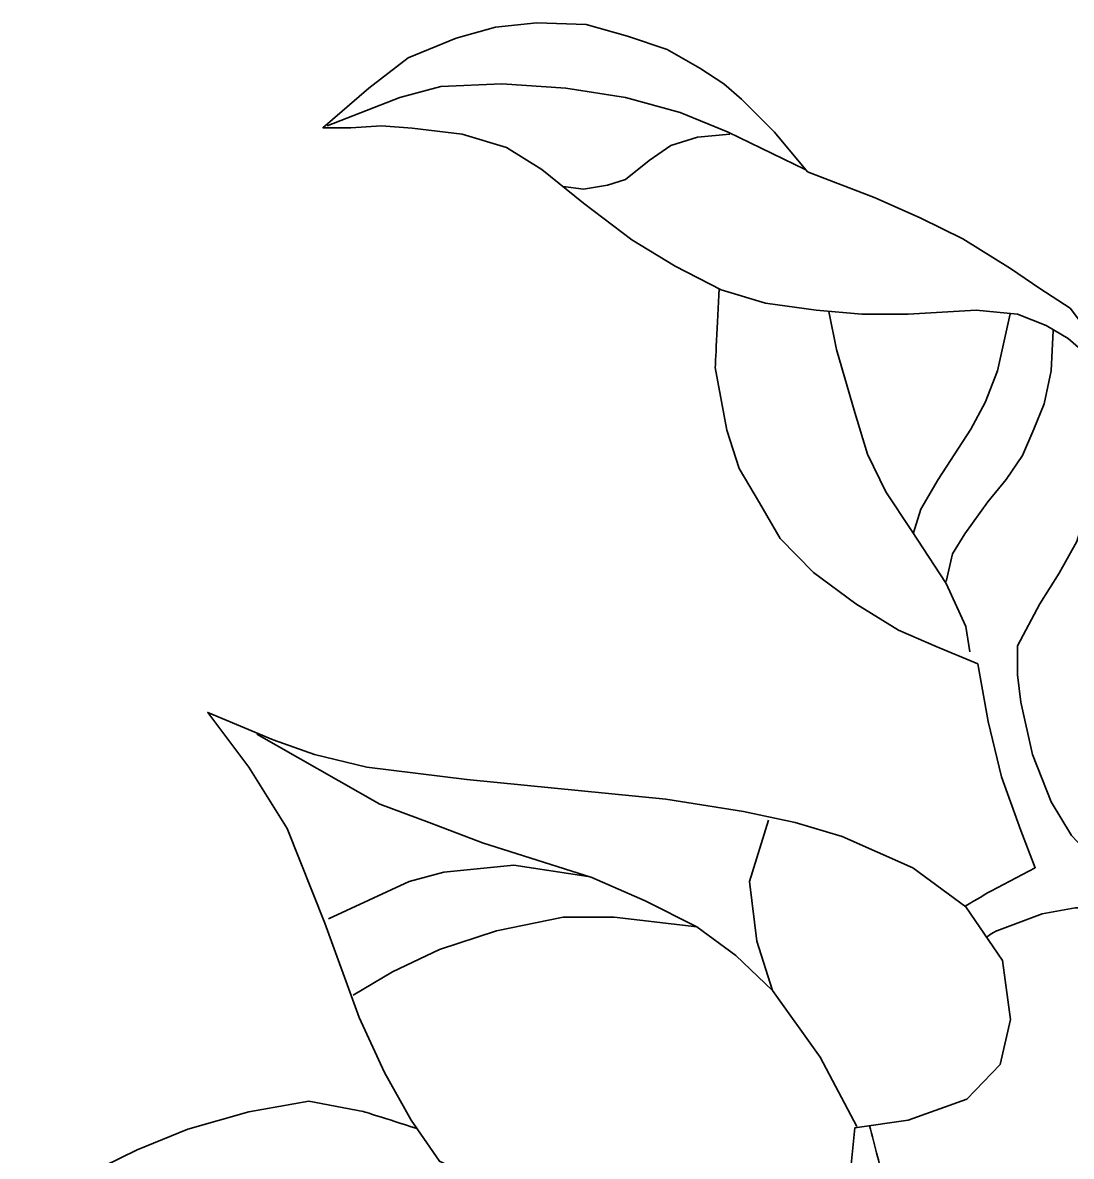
# Model space of a CAD drawing. Header units: millimetres. Extents: x -283 to 280, y -175 to 201.
# Drawn here: x -197.1 to -76.3, y 68.1 to 198.7 of the extents above; entities that cross this region are included whole.
import ezdxf

# ---------------------------------------------------------------- set-up
doc = ezdxf.new("R2010")
doc.units = ezdxf.units.MM
doc.layers.add('ceco.net 299', color=7, linetype='Continuous')

msp = doc.modelspace()

# ---------------------------------------------------------------- linework, layer by layer
at = {"layer": 'ceco.net 299', "color": 93, "lineweight": 35}
for points, knots in [([(-73.17, 156.62), (-73.17, 156.62), (-73.96, 159.65), (-73.96, 159.65), (-73.96, 159.65), (-73.96, 159.65), (-75.16, 161.08), (-75.16, 161.08), (-75.16, 161.08), (-75.16, 161.08), (-76.64, 162.34), (-76.64, 162.34), (-76.64, 162.34), (-76.64, 162.34), (-79.16, 163.83), (-79.16, 163.83), (-79.16, 163.83), (-79.16, 163.83), (-82.47, 165.14), (-82.47, 165.14), (-82.47, 165.14), (-82.47, 165.14), (-87.22, 165.6), (-87.22, 165.6), (-87.22, 165.6), (-87.22, 165.6), (-95.05, 165.14), (-95.05, 165.14), (-95.05, 165.14), (-95.05, 165.14), (-100.42, 165.14), (-100.42, 165.14), (-100.42, 165.14), (-100.42, 165.14), (-105.68, 165.6), (-105.68, 165.6), (-105.68, 165.6), (-105.68, 165.6), (-111.51, 166.4), (-111.51, 166.4), (-111.51, 166.4), (-111.51, 166.4), (-116.59, 167.94), (-116.59, 167.94), (-116.59, 167.94), (-116.59, 167.94), (-121.91, 170.68), (-121.91, 170.68), (-121.91, 170.68), (-121.91, 170.68), (-126.88, 173.71), (-126.88, 173.71), (-126.88, 173.71), (-126.88, 173.71), (-132.48, 177.94), (-132.48, 177.94), (-132.48, 177.94), (-132.48, 177.94), (-137.28, 181.83), (-137.28, 181.83), (-137.28, 181.83), (-137.28, 181.83), (-141.34, 184.34), (-141.34, 184.34), (-141.34, 184.34), (-141.34, 184.34), (-146.42, 185.89), (-146.42, 185.89), (-146.42, 185.89), (-146.42, 185.89), (-152.2, 186.57), (-152.2, 186.57), (-152.2, 186.57), (-152.2, 186.57), (-155.74, 186.86), (-155.74, 186.86), (-155.74, 186.86), (-155.74, 186.86), (-159.28, 186.63), (-159.28, 186.63), (-159.28, 186.63), (-159.28, 186.63), (-162.48, 186.63), (-162.48, 186.63), (-162.48, 186.63), (-162.48, 186.63), (-157.17, 191.2), (-157.17, 191.2), (-157.17, 191.2), (-157.17, 191.2), (-152.65, 194.69), (-152.65, 194.69), (-152.65, 194.69), (-152.65, 194.69), (-147.11, 196.97), (-147.11, 196.97), (-147.11, 196.97), (-147.11, 196.97), (-142.6, 198.23), (-142.6, 198.23), (-142.6, 198.23), (-142.6, 198.23), (-137.85, 198.74), (-137.85, 198.74), (-137.85, 198.74), (-137.85, 198.74), (-132.14, 198.52), (-132.14, 198.52), (-132.14, 198.52), (-132.14, 198.52), (-127.39, 197.2), (-127.39, 197.2), (-127.39, 197.2), (-127.39, 197.2), (-122.82, 195.66), (-122.82, 195.66), (-122.82, 195.66), (-122.82, 195.66), (-119.05, 193.49), (-119.05, 193.49), (-119.05, 193.49), (-119.05, 193.49), (-116.31, 191.71), (-116.31, 191.71), (-116.31, 191.71), (-116.31, 191.71), (-114.25, 189.94), (-114.25, 189.94), (-114.25, 189.94), (-114.25, 189.94), (-110.48, 186.11), (-110.48, 186.11), (-110.48, 186.11), (-110.48, 186.11), (-106.65, 181.54), (-106.65, 181.54), (-106.65, 181.54), (-106.65, 181.54), (-98.88, 178.57), (-98.88, 178.57), (-98.88, 178.57), (-98.88, 178.57), (-93.62, 176.23), (-93.62, 176.23), (-93.62, 176.23), (-93.62, 176.23), (-88.76, 173.83), (-88.76, 173.83), (-88.76, 173.83), (-88.76, 173.83), (-83.27, 170.4), (-83.27, 170.4), (-83.27, 170.4), (-83.27, 170.4), (-79.9, 168.11), (-79.9, 168.11), (-79.9, 168.11), (-79.9, 168.11), (-76.42, 165.83), (-76.42, 165.83), (-76.42, 165.83), (-76.42, 165.83), (-74.36, 163.14), (-74.36, 163.14), (-74.36, 163.14), (-74.36, 163.14), (-73.22, 160.51), (-73.22, 160.51), (-73.22, 160.51), (-73.22, 160.51), (-72.87, 158.34), (-72.87, 158.34), (-72.87, 158.34), (-72.87, 158.34), (-73.17, 156.62), (-73.17, 156.62), (-73.17, 156.62), (-73.17, 156.62), (-73.17, 156.62), (-73.17, 156.62)], [0, 0, 0, 0, 0.022222, 0.022222, 0.022222, 0.022222, 0.044444, 0.044444, 0.044444, 0.044444, 0.066667, 0.066667, 0.066667, 0.066667, 0.088889, 0.088889, 0.088889, 0.088889, 0.111111, 0.111111, 0.111111, 0.111111, 0.133333, 0.133333, 0.133333, 0.133333, 0.155556, 0.155556, 0.155556, 0.155556, 0.177778, 0.177778, 0.177778, 0.177778, 0.2, 0.2, 0.2, 0.2, 0.222222, 0.222222, 0.222222, 0.222222, 0.244444, 0.244444, 0.244444, 0.244444, 0.266667, 0.266667, 0.266667, 0.266667, 0.288889, 0.288889, 0.288889, 0.288889, 0.311111, 0.311111, 0.311111, 0.311111, 0.333333, 0.333333, 0.333333, 0.333333, 0.355556, 0.355556, 0.355556, 0.355556, 0.377778, 0.377778, 0.377778, 0.377778, 0.4, 0.4, 0.4, 0.4, 0.422222, 0.422222, 0.422222, 0.422222, 0.444444, 0.444444, 0.444444, 0.444444, 0.466667, 0.466667, 0.466667, 0.466667, 0.488889, 0.488889, 0.488889, 0.488889, 0.511111, 0.511111, 0.511111, 0.511111, 0.533333, 0.533333, 0.533333, 0.533333, 0.555556, 0.555556, 0.555556, 0.555556, 0.577778, 0.577778, 0.577778, 0.577778, 0.6, 0.6, 0.6, 0.6, 0.622222, 0.622222, 0.622222, 0.622222, 0.644444, 0.644444, 0.644444, 0.644444, 0.666667, 0.666667, 0.666667, 0.666667, 0.688889, 0.688889, 0.688889, 0.688889, 0.711111, 0.711111, 0.711111, 0.711111, 0.733333, 0.733333, 0.733333, 0.733333, 0.755556, 0.755556, 0.755556, 0.755556, 0.777778, 0.777778, 0.777778, 0.777778, 0.8, 0.8, 0.8, 0.8, 0.822222, 0.822222, 0.822222, 0.822222, 0.844444, 0.844444, 0.844444, 0.844444, 0.866667, 0.866667, 0.866667, 0.866667, 0.888889, 0.888889, 0.888889, 0.888889, 0.911111, 0.911111, 0.911111, 0.911111, 0.933333, 0.933333, 0.933333, 0.933333, 0.955556, 0.955556, 0.955556, 0.955556, 0.977778, 0.977778, 0.977778, 0.977778, 1, 1, 1, 1]), ([(-106.93, 181.83), (-106.93, 181.83), (-115.79, 186.11), (-115.79, 186.11), (-115.79, 186.11), (-115.79, 186.11), (-121.34, 188.4), (-121.34, 188.4), (-121.34, 188.4), (-121.34, 188.4), (-127.62, 190.11), (-127.62, 190.11), (-127.62, 190.11), (-127.62, 190.11), (-134.48, 191.2), (-134.48, 191.2), (-134.48, 191.2), (-134.48, 191.2), (-141.85, 191.71), (-141.85, 191.71), (-141.85, 191.71), (-141.85, 191.71), (-148.88, 191.37), (-148.88, 191.37), (-148.88, 191.37), (-148.88, 191.37), (-153.63, 190.11), (-153.63, 190.11), (-153.63, 190.11), (-153.63, 190.11), (-161.97, 186.86), (-161.97, 186.86)], [0, 0, 0, 0, 0.125, 0.125, 0.125, 0.125, 0.25, 0.25, 0.25, 0.25, 0.375, 0.375, 0.375, 0.375, 0.5, 0.5, 0.5, 0.5, 0.625, 0.625, 0.625, 0.625, 0.75, 0.75, 0.75, 0.75, 0.875, 0.875, 0.875, 0.875, 1, 1, 1, 1]), ([(-115.62, 185.89), (-115.62, 185.89), (-119.34, 185.54), (-119.34, 185.54), (-119.34, 185.54), (-119.34, 185.54), (-122.42, 184.57), (-122.42, 184.57), (-122.42, 184.57), (-122.42, 184.57), (-124.88, 182.86), (-124.88, 182.86), (-124.88, 182.86), (-124.88, 182.86), (-127.62, 180.68), (-127.62, 180.68), (-127.62, 180.68), (-127.62, 180.68), (-129.68, 180), (-129.68, 180), (-129.68, 180), (-129.68, 180), (-132.48, 179.54), (-132.48, 179.54), (-132.48, 179.54), (-132.48, 179.54), (-134.82, 179.88), (-134.82, 179.88)], [0, 0, 0, 0, 0.142857, 0.142857, 0.142857, 0.142857, 0.285714, 0.285714, 0.285714, 0.285714, 0.428571, 0.428571, 0.428571, 0.428571, 0.571429, 0.571429, 0.571429, 0.571429, 0.714286, 0.714286, 0.714286, 0.714286, 0.857143, 0.857143, 0.857143, 0.857143, 1, 1, 1, 1]), ([(-116.85, 168.07), (-117.03, 164.23), (-117.28, 159.02), (-117.28, 159.02), (-117.28, 159.02), (-117.28, 159.02), (-115.96, 151.77), (-115.96, 151.77), (-115.96, 151.77), (-115.96, 151.77), (-114.53, 147.37), (-114.53, 147.37), (-114.53, 147.37), (-114.53, 147.37), (-112.19, 143.42), (-112.19, 143.42), (-112.19, 143.42), (-112.19, 143.42), (-109.79, 139.31), (-109.79, 139.31), (-109.79, 139.31), (-109.79, 139.31), (-105.96, 135.36), (-105.96, 135.36), (-105.96, 135.36), (-105.96, 135.36), (-101.1, 131.76), (-101.1, 131.76), (-101.1, 131.76), (-101.1, 131.76), (-96.19, 128.74), (-96.19, 128.74), (-96.19, 128.74), (-96.19, 128.74), (-91.85, 126.85), (-91.85, 126.85), (-91.85, 126.85), (-91.85, 126.85), (-87.05, 124.85), (-87.05, 124.85), (-87.05, 124.85), (-87.05, 124.85), (-85.85, 118.22), (-85.85, 118.22), (-85.85, 118.22), (-85.85, 118.22), (-84.3, 111.82), (-84.3, 111.82), (-84.3, 111.82), (-84.3, 111.82), (-82.07, 105.65), (-82.07, 105.65), (-82.07, 105.65), (-82.07, 105.65), (-80.42, 101.36), (-80.42, 101.36), (-80.42, 101.36), (-80.42, 101.36), (-85.56, 98.67), (-85.56, 98.67), (-85.56, 98.67), (-85.56, 98.67), (-87.32, 97.62), (-88.5, 96.91)], [1.4582329, 1.4582329, 1.4582329, 1.4582329, 1.4705882, 1.4705882, 1.4705882, 1.4705882, 1.4901961, 1.4901961, 1.4901961, 1.4901961, 1.5098039, 1.5098039, 1.5098039, 1.5098039, 1.5294118, 1.5294118, 1.5294118, 1.5294118, 1.5490196, 1.5490196, 1.5490196, 1.5490196, 1.5686275, 1.5686275, 1.5686275, 1.5686275, 1.5882353, 1.5882353, 1.5882353, 1.5882353, 1.6078431, 1.6078431, 1.6078431, 1.6078431, 1.627451, 1.627451, 1.627451, 1.627451, 1.6470588, 1.6470588, 1.6470588, 1.6470588, 1.6666667, 1.6666667, 1.6666667, 1.6666667, 1.6862745, 1.6862745, 1.6862745, 1.6862745, 1.7058824, 1.7058824, 1.7058824, 1.7058824, 1.7254902, 1.7254902, 1.7254902, 1.7254902, 1.745098, 1.745098, 1.745098, 1.745098, 1.7580951, 1.7580951, 1.7580951, 1.7580951]), ([(-104.21, 165.47), (-104.21, 165.47), (-103.33, 161.08), (-103.33, 161.08), (-103.33, 161.08), (-103.33, 161.08), (-101.22, 153.82), (-101.22, 153.82), (-101.22, 153.82), (-101.22, 153.82), (-99.73, 149.02), (-99.73, 149.02), (-99.73, 149.02), (-99.73, 149.02), (-97.62, 144.68), (-97.62, 144.68), (-97.62, 144.68), (-97.62, 144.68), (-94.7, 140.22), (-94.7, 140.22), (-94.7, 140.22), (-94.7, 140.22), (-90.7, 134.11), (-90.7, 134.11), (-90.7, 134.11), (-90.7, 134.11), (-88.42, 129.14), (-88.42, 129.14), (-88.42, 129.14), (-88.42, 129.14), (-87.96, 126.22), (-87.96, 126.22)], [0, 0, 0, 0, 0.125, 0.125, 0.125, 0.125, 0.25, 0.25, 0.25, 0.25, 0.375, 0.375, 0.375, 0.375, 0.5, 0.5, 0.5, 0.5, 0.625, 0.625, 0.625, 0.625, 0.75, 0.75, 0.75, 0.75, 0.875, 0.875, 0.875, 0.875, 1, 1, 1, 1]), ([(-83.33, 165.2), (-83.33, 165.2), (-84.76, 158.62), (-84.76, 158.62), (-84.76, 158.62), (-84.76, 158.62), (-86.19, 154.97), (-86.19, 154.97), (-86.19, 154.97), (-86.19, 154.97), (-87.85, 151.88), (-87.85, 151.88), (-87.85, 151.88), (-87.85, 151.88), (-91.62, 146.11), (-91.62, 146.11), (-91.62, 146.11), (-91.62, 146.11), (-93.62, 142.68), (-93.62, 142.68), (-93.62, 142.68), (-93.62, 142.68), (-94.47, 139.82), (-94.47, 139.82)], [0, 0, 0, 0, 0.166667, 0.166667, 0.166667, 0.166667, 0.333333, 0.333333, 0.333333, 0.333333, 0.5, 0.5, 0.5, 0.5, 0.666667, 0.666667, 0.666667, 0.666667, 0.833333, 0.833333, 0.833333, 0.833333, 1, 1, 1, 1]), ([(-90.7, 134.34), (-90.7, 134.34), (-89.96, 137.54), (-89.96, 137.54), (-89.96, 137.54), (-89.96, 137.54), (-88.53, 139.82), (-88.53, 139.82), (-88.53, 139.82), (-88.53, 139.82), (-85.9, 143.54), (-85.9, 143.54), (-85.9, 143.54), (-85.9, 143.54), (-83.79, 146.11), (-83.79, 146.11), (-83.79, 146.11), (-83.79, 146.11), (-81.9, 148.85), (-81.9, 148.85), (-81.9, 148.85), (-81.9, 148.85), (-80.59, 151.88), (-80.59, 151.88), (-80.59, 151.88), (-80.59, 151.88), (-79.39, 154.8), (-79.39, 154.8), (-79.39, 154.8), (-79.39, 154.8), (-78.59, 158.62), (-78.59, 158.62), (-78.59, 158.62), (-78.59, 158.62), (-78.36, 163.25), (-78.36, 163.25)], [0, 0, 0, 0, 0.111111, 0.111111, 0.111111, 0.111111, 0.222222, 0.222222, 0.222222, 0.222222, 0.333333, 0.333333, 0.333333, 0.333333, 0.444444, 0.444444, 0.444444, 0.444444, 0.555556, 0.555556, 0.555556, 0.555556, 0.666667, 0.666667, 0.666667, 0.666667, 0.777778, 0.777778, 0.777778, 0.777778, 0.888889, 0.888889, 0.888889, 0.888889, 1, 1, 1, 1]), ([(-47.11, 89.36), (-48.64, 90.29), (-50.3, 91.3), (-50.3, 91.3), (-50.3, 91.3), (-50.3, 91.3), (-55.67, 94.96), (-55.67, 94.96), (-55.67, 94.96), (-55.67, 94.96), (-60.47, 97.99), (-60.47, 97.99), (-60.47, 97.99), (-60.47, 97.99), (-64.7, 99.76), (-64.7, 99.76), (-64.7, 99.76), (-64.7, 99.76), (-69.16, 101.25), (-69.16, 101.25), (-69.16, 101.25), (-69.16, 101.25), (-73.9, 102.56), (-73.9, 102.56), (-73.9, 102.56), (-73.9, 102.56), (-76.24, 105.08), (-76.24, 105.08), (-76.24, 105.08), (-76.24, 105.08), (-78.59, 108.96), (-78.59, 108.96), (-78.59, 108.96), (-78.59, 108.96), (-80.76, 114.39), (-80.76, 114.39), (-80.76, 114.39), (-80.76, 114.39), (-82.07, 120.45), (-82.07, 120.45), (-82.07, 120.45), (-82.07, 120.45), (-82.47, 123.59), (-82.47, 123.59), (-82.47, 123.59), (-82.47, 123.59), (-82.47, 126.91), (-82.47, 126.91), (-82.47, 126.91), (-82.47, 126.91), (-79.9, 131.76), (-79.9, 131.76), (-79.9, 131.76), (-79.9, 131.76), (-77.67, 135.31), (-77.67, 135.31), (-77.67, 135.31), (-77.67, 135.31), (-75.62, 138.97), (-75.62, 138.97), (-75.62, 138.97), (-75.62, 138.97), (-74.13, 143.82), (-74.13, 143.82), (-74.13, 143.82), (-74.13, 143.82), (-73.04, 147.94), (-73.04, 147.94), (-73.04, 147.94), (-73.04, 147.94), (-72.53, 152.22), (-72.53, 152.22), (-72.53, 152.22), (-72.53, 152.22), (-72.44, 156.91), (-72.44, 156.91), (-72.44, 156.91), (-72.44, 156.91), (-73.97, 156.81), (-72.44, 156.91)], [1.0090395, 1.0090395, 1.0090395, 1.0090395, 1.0196078, 1.0196078, 1.0196078, 1.0196078, 1.0392157, 1.0392157, 1.0392157, 1.0392157, 1.0588235, 1.0588235, 1.0588235, 1.0588235, 1.0784314, 1.0784314, 1.0784314, 1.0784314, 1.0980392, 1.0980392, 1.0980392, 1.0980392, 1.1176471, 1.1176471, 1.1176471, 1.1176471, 1.1372549, 1.1372549, 1.1372549, 1.1372549, 1.1568627, 1.1568627, 1.1568627, 1.1568627, 1.1764706, 1.1764706, 1.1764706, 1.1764706, 1.1960784, 1.1960784, 1.1960784, 1.1960784, 1.2156863, 1.2156863, 1.2156863, 1.2156863, 1.2352941, 1.2352941, 1.2352941, 1.2352941, 1.254902, 1.254902, 1.254902, 1.254902, 1.2745098, 1.2745098, 1.2745098, 1.2745098, 1.2941176, 1.2941176, 1.2941176, 1.2941176, 1.3137255, 1.3137255, 1.3137255, 1.3137255, 1.3333333, 1.3333333, 1.3333333, 1.3333333, 1.3529412, 1.3529412, 1.3529412, 1.3529412, 1.372549, 1.372549, 1.372549, 1.372549, 1.3814843, 1.3814843, 1.3814843, 1.3814843]), ([(-95.05, 72.27), (-95.05, 72.27), (-88.3, 74.67), (-88.3, 74.67), (-88.3, 74.67), (-88.3, 74.67), (-84.47, 78.67), (-84.47, 78.67), (-84.47, 78.67), (-84.47, 78.67), (-83.27, 83.87), (-83.27, 83.87), (-83.27, 83.87), (-83.27, 83.87), (-84.19, 90.67), (-84.19, 90.67), (-84.19, 90.67), (-84.19, 90.67), (-88.42, 96.85), (-88.42, 96.85), (-88.42, 96.85), (-88.42, 96.85), (-94.53, 101.36), (-94.53, 101.36), (-94.53, 101.36), (-94.53, 101.36), (-102.65, 104.96), (-102.65, 104.96), (-102.65, 104.96), (-102.65, 104.96), (-108.08, 106.56), (-108.08, 106.56), (-108.08, 106.56), (-108.08, 106.56), (-114.02, 107.82), (-114.02, 107.82), (-114.02, 107.82), (-114.02, 107.82), (-122.99, 109.25), (-122.99, 109.25), (-122.99, 109.25), (-122.99, 109.25), (-145.91, 111.53), (-145.91, 111.53), (-145.91, 111.53), (-145.91, 111.53), (-157.4, 112.96), (-157.4, 112.96), (-157.4, 112.96), (-157.4, 112.96), (-163.45, 114.39), (-163.45, 114.39), (-163.45, 114.39), (-163.45, 114.39), (-168.2, 116.11), (-168.2, 116.11), (-168.2, 116.11), (-168.2, 116.11), (-175.74, 119.25), (-175.74, 119.25), (-175.74, 119.25), (-175.74, 119.25), (-171, 112.96), (-171, 112.96), (-171, 112.96), (-171, 112.96), (-166.6, 105.88), (-166.6, 105.88), (-166.6, 105.88), (-166.6, 105.88), (-162.25, 94.96), (-162.25, 94.96), (-162.25, 94.96), (-162.25, 94.96), (-158.31, 84.1), (-158.31, 84.1), (-158.31, 84.1), (-158.31, 84.1), (-155.4, 77.76), (-155.4, 77.76), (-155.4, 77.76), (-155.4, 77.76), (-152.31, 72.27), (-152.31, 72.27), (-152.31, 72.27), (-152.31, 72.27), (-149.05, 67.53), (-149.05, 67.53), (-149.05, 67.53), (-149.05, 67.53), (-140.33, 63.25), (-140.33, 63.25), (-140.33, 63.25), (-140.33, 63.25), (-132.48, 57.58), (-132.48, 57.58), (-132.48, 57.58), (-132.48, 57.58), (-122.02, 56.1), (-122.02, 56.1), (-122.02, 56.1), (-122.02, 56.1), (-111.33, 57.58), (-111.33, 57.58), (-111.33, 57.58), (-111.33, 57.58), (-104.99, 60.9), (-104.99, 60.9), (-104.99, 60.9), (-104.99, 60.9), (-102.88, 63.47), (-102.88, 63.47), (-102.88, 63.47), (-102.88, 63.47), (-101.68, 66.78), (-101.68, 66.78), (-101.68, 66.78), (-101.68, 66.78), (-101.22, 71.36), (-101.22, 71.36), (-101.22, 71.36), (-101.22, 71.36), (-95.05, 72.27), (-95.05, 72.27), (-95.05, 72.27), (-95.05, 72.27), (-95.05, 72.27), (-95.05, 72.27)], [0, 0, 0, 0, 0.03125, 0.03125, 0.03125, 0.03125, 0.0625, 0.0625, 0.0625, 0.0625, 0.09375, 0.09375, 0.09375, 0.09375, 0.125, 0.125, 0.125, 0.125, 0.15625, 0.15625, 0.15625, 0.15625, 0.1875, 0.1875, 0.1875, 0.1875, 0.21875, 0.21875, 0.21875, 0.21875, 0.25, 0.25, 0.25, 0.25, 0.28125, 0.28125, 0.28125, 0.28125, 0.3125, 0.3125, 0.3125, 0.3125, 0.34375, 0.34375, 0.34375, 0.34375, 0.375, 0.375, 0.375, 0.375, 0.40625, 0.40625, 0.40625, 0.40625, 0.4375, 0.4375, 0.4375, 0.4375, 0.46875, 0.46875, 0.46875, 0.46875, 0.5, 0.5, 0.5, 0.5, 0.53125, 0.53125, 0.53125, 0.53125, 0.5625, 0.5625, 0.5625, 0.5625, 0.59375, 0.59375, 0.59375, 0.59375, 0.625, 0.625, 0.625, 0.625, 0.65625, 0.65625, 0.65625, 0.65625, 0.6875, 0.6875, 0.6875, 0.6875, 0.71875, 0.71875, 0.71875, 0.71875, 0.75, 0.75, 0.75, 0.75, 0.78125, 0.78125, 0.78125, 0.78125, 0.8125, 0.8125, 0.8125, 0.8125, 0.84375, 0.84375, 0.84375, 0.84375, 0.875, 0.875, 0.875, 0.875, 0.90625, 0.90625, 0.90625, 0.90625, 0.9375, 0.9375, 0.9375, 0.9375, 0.96875, 0.96875, 0.96875, 0.96875, 1, 1, 1, 1]), ([(-100.99, 71.53), (-100.99, 71.53), (-105.22, 79.53), (-105.22, 79.53), (-105.22, 79.53), (-105.22, 79.53), (-110.71, 87.19), (-110.71, 87.19), (-110.71, 87.19), (-110.71, 87.19), (-114.93, 91.25), (-114.93, 91.25), (-114.93, 91.25), (-114.93, 91.25), (-119.39, 94.56), (-119.39, 94.56), (-119.39, 94.56), (-119.39, 94.56), (-125.34, 97.53), (-125.34, 97.53), (-125.34, 97.53), (-125.34, 97.53), (-131.51, 100.22), (-131.51, 100.22), (-131.51, 100.22), (-131.51, 100.22), (-144.08, 104.22), (-144.08, 104.22), (-144.08, 104.22), (-144.08, 104.22), (-150.25, 106.56), (-150.25, 106.56), (-150.25, 106.56), (-150.25, 106.56), (-155.91, 108.68), (-155.91, 108.68), (-155.91, 108.68), (-155.91, 108.68), (-170.08, 116.73), (-170.08, 116.73)], [0, 0, 0, 0, 0.1, 0.1, 0.1, 0.1, 0.2, 0.2, 0.2, 0.2, 0.3, 0.3, 0.3, 0.3, 0.4, 0.4, 0.4, 0.4, 0.5, 0.5, 0.5, 0.5, 0.6, 0.6, 0.6, 0.6, 0.7, 0.7, 0.7, 0.7, 0.8, 0.8, 0.8, 0.8, 0.9, 0.9, 0.9, 0.9, 1, 1, 1, 1]), ([(-110.71, 87.19), (-110.71, 87.19), (-112.48, 92.9), (-112.48, 92.9), (-112.48, 92.9), (-112.48, 92.9), (-113.33, 99.76), (-113.33, 99.76), (-113.33, 99.76), (-113.33, 99.76), (-111.16, 106.85), (-111.16, 106.85)], [0, 0, 0, 0, 0.333333, 0.333333, 0.333333, 0.333333, 0.666667, 0.666667, 0.666667, 0.666667, 1, 1, 1, 1]), ([(-131.92, 100.35), (-131.92, 100.35), (-140.48, 101.65), (-140.48, 101.65), (-140.48, 101.65), (-140.48, 101.65), (-148.54, 100.85), (-148.54, 100.85), (-148.54, 100.85), (-148.54, 100.85), (-152.54, 99.76), (-152.54, 99.76), (-152.54, 99.76), (-152.54, 99.76), (-161.85, 95.47), (-161.85, 95.47)], [0, 0, 0, 0, 0.25, 0.25, 0.25, 0.25, 0.5, 0.5, 0.5, 0.5, 0.75, 0.75, 0.75, 0.75, 1, 1, 1, 1]), ([(-86.04, 93.37), (-85.45, 93.74), (-84.87, 94.1), (-84.87, 94.1), (-84.87, 94.1), (-84.87, 94.1), (-79.62, 96.05), (-79.62, 96.05), (-79.62, 96.05), (-79.62, 96.05), (-75.84, 96.73), (-75.84, 96.73), (-75.84, 96.73), (-75.84, 96.73), (-71.96, 96.73), (-71.96, 96.73), (-71.96, 96.73), (-71.96, 96.73), (-67.04, 95.87), (-67.04, 95.87), (-67.04, 95.87), (-67.04, 95.87), (-62.24, 93.25), (-62.24, 93.25), (-62.24, 93.25), (-62.24, 93.25), (-58.07, 90.73), (-58.07, 90.73), (-58.07, 90.73), (-58.07, 90.73), (-53.27, 87.47), (-53.27, 87.47), (-53.27, 87.47), (-53.27, 87.47), (-52.2, 86.77), (-50.77, 85.83)], [0.7944661, 0.7944661, 0.7944661, 0.7944661, 0.8039216, 0.8039216, 0.8039216, 0.8039216, 0.8235294, 0.8235294, 0.8235294, 0.8235294, 0.8431373, 0.8431373, 0.8431373, 0.8431373, 0.8627451, 0.8627451, 0.8627451, 0.8627451, 0.8823529, 0.8823529, 0.8823529, 0.8823529, 0.9019608, 0.9019608, 0.9019608, 0.9019608, 0.9215686, 0.9215686, 0.9215686, 0.9215686, 0.9411765, 0.9411765, 0.9411765, 0.9411765, 0.947618, 0.947618, 0.947618, 0.947618]), ([(-119.39, 94.56), (-119.39, 94.56), (-128.94, 95.65), (-128.94, 95.65), (-128.94, 95.65), (-128.94, 95.65), (-134.82, 95.65), (-134.82, 95.65), (-134.82, 95.65), (-134.82, 95.65), (-142.48, 94.1), (-142.48, 94.1), (-142.48, 94.1), (-142.48, 94.1), (-149.05, 91.93), (-149.05, 91.93), (-149.05, 91.93), (-149.05, 91.93), (-154.48, 89.36), (-154.48, 89.36), (-154.48, 89.36), (-154.48, 89.36), (-159, 86.67), (-159, 86.67)], [0, 0, 0, 0, 0.166667, 0.166667, 0.166667, 0.166667, 0.333333, 0.333333, 0.333333, 0.333333, 0.5, 0.5, 0.5, 0.5, 0.666667, 0.666667, 0.666667, 0.666667, 0.833333, 0.833333, 0.833333, 0.833333, 1, 1, 1, 1]), ([(-196.9, 61.18), (-197.01, 61.22), (-197.06, 61.24), (-197.06, 61.24), (-197.06, 61.24), (-197.06, 61.24), (-189.74, 65.98), (-189.74, 65.98), (-189.74, 65.98), (-189.74, 65.98), (-183.86, 68.84), (-183.86, 68.84), (-183.86, 68.84), (-183.86, 68.84), (-178.03, 71.24), (-178.03, 71.24), (-178.03, 71.24), (-178.03, 71.24), (-171, 73.24), (-171, 73.24), (-171, 73.24), (-171, 73.24), (-164.08, 74.44), (-164.08, 74.44), (-164.08, 74.44), (-164.08, 74.44), (-157.85, 73.27), (-157.85, 73.27), (-157.85, 73.27), (-157.85, 73.27), (-155.39, 72.49), (-151.63, 71.29)], [0.598673, 0.598673, 0.598673, 0.598673, 0.6, 0.6, 0.6, 0.6, 0.65, 0.65, 0.65, 0.65, 0.7, 0.7, 0.7, 0.7, 0.75, 0.75, 0.75, 0.75, 0.8, 0.8, 0.8, 0.8, 0.85, 0.85, 0.85, 0.85, 0.9, 0.9, 0.9, 0.9, 0.9117605, 0.9117605, 0.9117605, 0.9117605]), ([(-99.52, 71.61), (-98.98, 69.54), (-98.08, 66.1), (-98.08, 66.1), (-98.08, 66.1), (-98.08, 66.1), (-97.68, 62.27), (-97.68, 62.27), (-97.68, 62.27), (-97.68, 62.27), (-98.08, 58.73), (-98.08, 58.73), (-98.08, 58.73), (-98.08, 58.73), (-99.5, 55.7), (-99.5, 55.7), (-99.5, 55.7), (-99.5, 55.7), (-101.39, 53.13), (-101.39, 53.13), (-101.39, 53.13), (-101.39, 53.13), (-104.25, 50.67), (-104.25, 50.67), (-104.25, 50.67), (-104.25, 50.67), (-105.01, 50.19), (-105.82, 49.68)], [1.0199675, 1.0199675, 1.0199675, 1.0199675, 1.0666667, 1.0666667, 1.0666667, 1.0666667, 1.1333333, 1.1333333, 1.1333333, 1.1333333, 1.2, 1.2, 1.2, 1.2, 1.2666667, 1.2666667, 1.2666667, 1.2666667, 1.3333333, 1.3333333, 1.3333333, 1.3333333, 1.4, 1.4, 1.4, 1.4, 1.4317984, 1.4317984, 1.4317984, 1.4317984])]:
    msp.add_open_spline(points, degree=3, knots=knots, dxfattribs=at)

doc.saveas('drawing.dxf')
